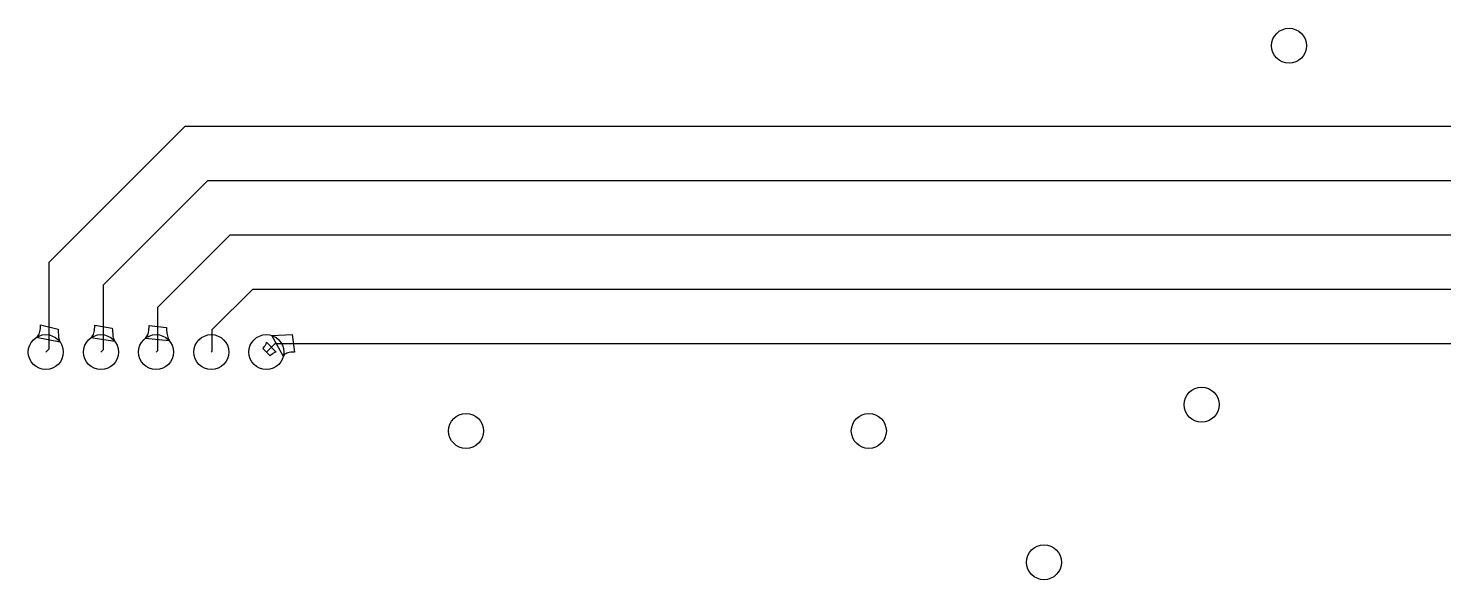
# Model space of a CAD drawing. Header units: inches. Extents: x 0.07 to 4.39, y 0.05 to 2.95.
# Drawn here: x 2.83 to 3.638, y 0.075 to 0.39 of the extents above; entities that cross this region are included whole.
import ezdxf

# ---------------------------------------------------------------- set-up
doc = ezdxf.new("R2010")
doc.units = ezdxf.units.IN
doc.header["$MEASUREMENT"] = 0
doc.layers.add('Top Layer', color=1, linetype='Continuous')

msp = doc.modelspace()

# ---------------------------------------------------------------- linework, layer by layer
at = {"layer": 'Top Layer'}
for p, q in [((2.84198, 0.25636), (2.91962, 0.334)), ((2.91962, 0.334), (3.799, 0.334)), ((2.87298, 0.24352), (2.93246, 0.303)), ((2.93246, 0.303), (3.81184, 0.303)), ((2.90398, 0.23068), (2.9453, 0.272)), ((2.9453, 0.272), (3.82468, 0.272)), ((2.84198, 0.20698), (2.84198, 0.25636)), ((2.87298, 0.20649), (2.87298, 0.24352)), ((2.93498, 0.21784), (2.95814, 0.241)), ((2.95814, 0.241), (3.83752, 0.241)), ((2.90398, 0.20599), (2.90398, 0.23068)), ((2.83677, 0.21755), (2.83689, 0.21847)), ((2.83689, 0.21847), (2.83696, 0.21946)), ((2.83696, 0.21946), (2.83698, 0.22053)), ((2.83698, 0.22053), (2.84698, 0.21816)), ((2.86777, 0.21737), (2.86789, 0.21829)), ((2.86789, 0.21829), (2.86796, 0.21929)), ((2.86796, 0.21929), (2.86798, 0.22036)), ((2.86798, 0.22036), (2.87798, 0.21861)), ((2.87798, 0.21861), (2.878, 0.21752)), ((2.89889, 0.21809), (2.89896, 0.21909)), ((2.89896, 0.21909), (2.89898, 0.22016)), ((2.89898, 0.22016), (2.90898, 0.21901)), ((2.90898, 0.21901), (2.909, 0.21793)), ((2.83456, 0.21339), (2.83502, 0.21374)), ((2.84828, 0.21061), (2.83456, 0.21339)), ((2.83502, 0.21374), (2.83543, 0.21418)), ((2.83543, 0.21418), (2.83579, 0.21469)), ((2.83579, 0.21469), (2.83611, 0.21529)), ((2.83611, 0.21529), (2.83638, 0.21596)), ((2.83638, 0.21596), (2.8366, 0.21672)), ((2.8366, 0.21672), (2.83677, 0.21755)), ((2.84698, 0.21816), (2.847, 0.21707)), ((2.847, 0.21707), (2.84719, 0.21424)), ((2.84719, 0.21424), (2.84731, 0.21345)), ((2.84731, 0.21345), (2.84762, 0.21209)), ((2.84762, 0.21209), (2.84781, 0.21152)), ((2.84781, 0.21152), (2.84803, 0.21103)), ((2.84803, 0.21103), (2.84828, 0.21061)), ((2.86564, 0.2131), (2.86608, 0.21348)), ((2.87948, 0.21102), (2.86564, 0.2131)), ((2.86608, 0.21348), (2.86648, 0.21394)), ((2.86648, 0.21394), (2.86683, 0.21447)), ((2.86683, 0.21447), (2.86714, 0.21508)), ((2.86714, 0.21508), (2.8674, 0.21577)), ((2.8674, 0.21577), (2.86761, 0.21653)), ((2.86761, 0.21653), (2.86777, 0.21737)), ((2.878, 0.21752), (2.87822, 0.21471)), ((2.87822, 0.21471), (2.87836, 0.21391)), ((2.87836, 0.21391), (2.87852, 0.21319)), ((2.87852, 0.21319), (2.87872, 0.21254)), ((2.87872, 0.21254), (2.87894, 0.21196)), ((2.87894, 0.21196), (2.8792, 0.21145)), ((2.8792, 0.21145), (2.87948, 0.21102)), ((2.89674, 0.2128), (2.89716, 0.2132)), ((2.91067, 0.21141), (2.89674, 0.2128)), ((2.89716, 0.2132), (2.89754, 0.21367)), ((2.89754, 0.21367), (2.89788, 0.21422)), ((2.89788, 0.21422), (2.89817, 0.21484)), ((2.89817, 0.21484), (2.89842, 0.21554)), ((2.89842, 0.21554), (2.89862, 0.21632)), ((2.89862, 0.21632), (2.89878, 0.21717)), ((2.89878, 0.21717), (2.89889, 0.21809)), ((2.909, 0.21793), (2.90914, 0.21598)), ((2.90914, 0.21598), (2.90925, 0.21511)), ((2.90925, 0.21511), (2.9094, 0.21432)), ((2.9094, 0.21432), (2.90959, 0.21359)), ((2.90959, 0.21359), (2.90981, 0.21294)), ((2.90981, 0.21294), (2.91006, 0.21236)), ((2.91006, 0.21236), (2.91035, 0.21185)), ((2.91035, 0.21185), (2.91067, 0.21141)), ((2.93498, 0.2055), (2.93498, 0.21784)), ((2.96587, 0.21001), (2.96597, 0.21034)), ((2.96597, 0.21034), (2.96603, 0.21066)), ((2.96603, 0.21066), (2.97164, 0.20504)), ((2.9691, 0.2145), (2.98064, 0.215)), ((2.97567, 0.20251), (2.9691, 0.2145)), ((2.98064, 0.215), (2.98198, 0.205)), ((2.84, 0.205), (2.84198, 0.20698)), ((2.8715, 0.205), (2.87298, 0.20649)), ((2.90299, 0.205), (2.90398, 0.20599)), ((2.93449, 0.205), (2.93498, 0.2055)), ((2.96386, 0.20712), (2.96424, 0.20751)), ((2.96811, 0.20288), (2.96386, 0.20712)), ((2.96424, 0.20751), (2.96488, 0.20826)), ((2.96488, 0.20826), (2.96515, 0.20863)), ((2.96515, 0.20863), (2.96538, 0.20898)), ((2.96538, 0.20898), (2.96558, 0.20933)), ((2.96558, 0.20933), (2.96574, 0.20967)), ((2.96574, 0.20967), (2.96587, 0.21001)), ((2.96598, 0.205), (2.97098, 0.21)), ((2.96849, 0.20325), (2.96811, 0.20288)), ((2.96924, 0.20389), (2.96849, 0.20325)), ((2.96961, 0.20416), (2.96924, 0.20389)), ((2.96997, 0.2044), (2.96961, 0.20416)), ((2.97032, 0.2046), (2.96997, 0.2044)), ((2.97066, 0.20476), (2.97032, 0.2046)), ((2.97099, 0.20489), (2.97066, 0.20476)), ((2.97098, 0.21), (3.85036, 0.21)), ((2.97132, 0.20498), (2.97099, 0.20489)), ((2.97164, 0.20504), (2.97132, 0.20498)), ((2.97585, 0.20298), (2.97567, 0.20251)), ((2.97613, 0.20341), (2.97585, 0.20298)), ((2.97651, 0.20378), (2.97613, 0.20341)), ((2.97699, 0.2041), (2.97651, 0.20378)), ((2.97757, 0.20438), (2.97699, 0.2041)), ((2.97825, 0.2046), (2.97757, 0.20438)), ((2.97903, 0.20478), (2.97825, 0.2046)), ((2.97992, 0.2049), (2.97903, 0.20478)), ((2.9809, 0.20498), (2.97992, 0.2049)), ((2.98198, 0.205), (2.9809, 0.20498))]:
    msp.add_line(p, q, dxfattribs=at)
for centre in [(3.55, 0.38), (2.84, 0.205), (2.8715, 0.205), (2.90299, 0.205), (2.93449, 0.205), (2.96598, 0.205), (3.5, 0.175), (3.08, 0.16), (3.31, 0.16), (3.41, 0.085)]:
    msp.add_circle(centre, 0.01, dxfattribs=at)

doc.saveas('drawing.dxf')
